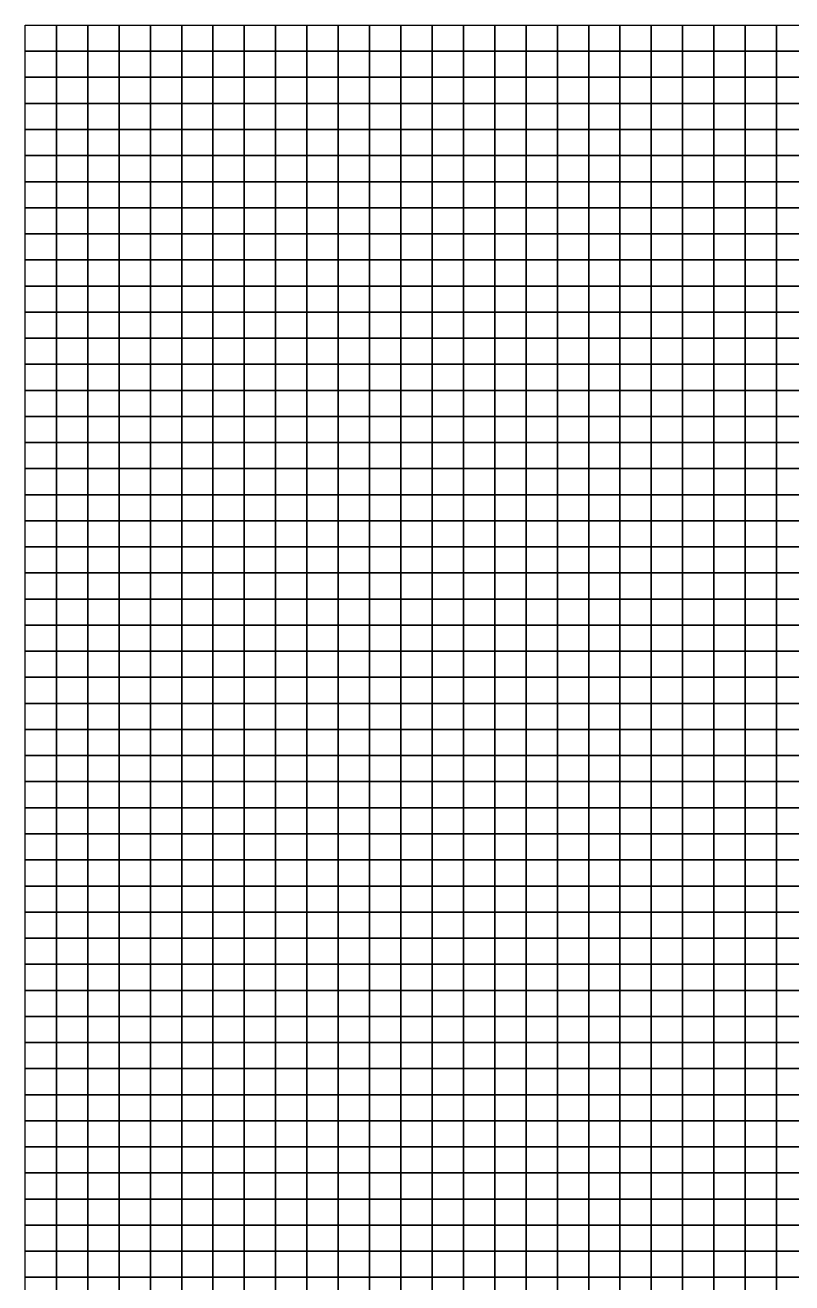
# Model space of a CAD drawing. Header units: millimetres. Extents: x -20000 to 218800, y -20000 to 179000.
# Drawn here: x -20000 to 9387, y 130788 to 179000 of the extents above; entities that cross this region are included whole.
import ezdxf

# ---------------------------------------------------------------- set-up
doc = ezdxf.new("R2010")
doc.units = ezdxf.units.MM

msp = doc.modelspace()

# ---------------------------------------------------------------- meshes
at = {"layer": 'GELAENDE'}
mesh = msp.add_polymesh((9, 8), dxfattribs=at)
for k, corner in enumerate([(-20000, 172000, -400), (-20000, 173000, -400), (-20000, 174000, -400), (-20000, 175000, -400), (-20000, 176000, -400), (-20000, 177000, -400), (-20000, 178000, -400), (-20000, 179000, -400), (-18800, 172000, -385), (-18800, 173000, -385), (-18800, 174000, -385), (-18800, 175000, -385), (-18800, 176000, -386), (-18800, 177000, -387), (-18800, 178000, -388), (-18800, 179000, -389), (-17600, 172000, -371), (-17600, 173000, -370), (-17600, 174000, -370), (-17600, 175000, -371), (-17600, 176000, -372), (-17600, 177000, -374), (-17600, 178000, -376), (-17600, 179000, -378), (-16400, 172000, -356), (-16400, 173000, -356), (-16400, 174000, -356), (-16400, 175000, -357), (-16400, 176000, -358), (-16400, 177000, -361), (-16400, 178000, -364), (-16400, 179000, -367), (-15200, 172000, -342), (-15200, 173000, -342), (-15200, 174000, -342), (-15200, 175000, -343), (-15200, 176000, -345), (-15200, 177000, -348), (-15200, 178000, -352), (-15200, 179000, -357), (-14000, 172000, -329), (-14000, 173000, -328), (-14000, 174000, -328), (-14000, 175000, -330), (-14000, 176000, -332), (-14000, 177000, -336), (-14000, 178000, -341), (-14000, 179000, -347), (-12800, 172000, -317), (-12800, 173000, -315), (-12800, 174000, -316), (-12800, 175000, -317), (-12800, 176000, -320), (-12800, 177000, -325), (-12800, 178000, -330), (-12800, 179000, -337), (-11600, 172000, -305), (-11600, 173000, -303), (-11600, 174000, -304), (-11600, 175000, -306), (-11600, 176000, -309), (-11600, 177000, -314), (-11600, 178000, -321), (-11600, 179000, -328), (-10400, 172000, -294), (-10400, 173000, -292), (-10400, 174000, -293), (-10400, 175000, -295), (-10400, 176000, -299), (-10400, 177000, -304), (-10400, 178000, -312), (-10400, 179000, -320)]):
    mesh.set_mesh_vertex(divmod(k, 8), corner)
mesh = msp.add_polymesh((9, 8), dxfattribs=at)
for k, corner in enumerate([(-10400, 172000, -294), (-10400, 173000, -292), (-10400, 174000, -293), (-10400, 175000, -295), (-10400, 176000, -299), (-10400, 177000, -304), (-10400, 178000, -312), (-10400, 179000, -320), (-9200, 172000, -284), (-9200, 173000, -283), (-9200, 174000, -283), (-9200, 175000, -285), (-9200, 176000, -290), (-9200, 177000, -296), (-9200, 178000, -304), (-9200, 179000, -313), (-8000, 172000, -276), (-8000, 173000, -274), (-8000, 174000, -274), (-8000, 175000, -277), (-8000, 176000, -281), (-8000, 177000, -288), (-8000, 178000, -296), (-8000, 179000, -307), (-6800, 172000, -268), (-6800, 173000, -266), (-6800, 174000, -267), (-6800, 175000, -269), (-6800, 176000, -274), (-6800, 177000, -281), (-6800, 178000, -290), (-6800, 179000, -301), (-5600, 172000, -262), (-5600, 173000, -260), (-5600, 174000, -261), (-5600, 175000, -263), (-5600, 176000, -269), (-5600, 177000, -276), (-5600, 178000, -285), (-5600, 179000, -296), (-4400, 172000, -258), (-4400, 173000, -256), (-4400, 174000, -256), (-4400, 175000, -259), (-4400, 176000, -264), (-4400, 177000, -272), (-4400, 178000, -281), (-4400, 179000, -293), (-3200, 172000, -254), (-3200, 173000, -252), (-3200, 174000, -253), (-3200, 175000, -256), (-3200, 176000, -261), (-3200, 177000, -269), (-3200, 178000, -279), (-3200, 179000, -291), (-2000, 172000, -253), (-2000, 173000, -251), (-2000, 174000, -251), (-2000, 175000, -254), (-2000, 176000, -259), (-2000, 177000, -267), (-2000, 178000, -277), (-2000, 179000, -289), (-800, 172000, -252), (-800, 173000, -250), (-800, 174000, -251), (-800, 175000, -254), (-800, 176000, -259), (-800, 177000, -267), (-800, 178000, -277), (-800, 179000, -289)]):
    mesh.set_mesh_vertex(divmod(k, 8), corner)
mesh = msp.add_polymesh((9, 8), dxfattribs=at)
for k, corner in enumerate([(-800, 172000, -252), (-800, 173000, -250), (-800, 174000, -251), (-800, 175000, -254), (-800, 176000, -259), (-800, 177000, -267), (-800, 178000, -277), (-800, 179000, -289), (400, 172000, -253), (400, 173000, -251), (400, 174000, -252), (400, 175000, -255), (400, 176000, -260), (400, 177000, -268), (400, 178000, -278), (400, 179000, -290), (1600, 172000, -256), (1600, 173000, -254), (1600, 174000, -254), (1600, 175000, -257), (1600, 176000, -263), (1600, 177000, -270), (1600, 178000, -280), (1600, 179000, -292), (2800, 172000, -260), (2800, 173000, -258), (2800, 174000, -259), (2800, 175000, -261), (2800, 176000, -267), (2800, 177000, -274), (2800, 178000, -283), (2800, 179000, -295), (4000, 172000, -266), (4000, 173000, -264), (4000, 174000, -264), (4000, 175000, -267), (4000, 176000, -272), (4000, 177000, -279), (4000, 178000, -288), (4000, 179000, -299), (5200, 172000, -272), (5200, 173000, -271), (5200, 174000, -271), (5200, 175000, -274), (5200, 176000, -278), (5200, 177000, -285), (5200, 178000, -294), (5200, 179000, -304), (6400, 172000, -281), (6400, 173000, -279), (6400, 174000, -279), (6400, 175000, -282), (6400, 176000, -286), (6400, 177000, -292), (6400, 178000, -300), (6400, 179000, -310), (7600, 172000, -290), (7600, 173000, -288), (7600, 174000, -289), (7600, 175000, -291), (7600, 176000, -295), (7600, 177000, -301), (7600, 178000, -308), (7600, 179000, -317), (8800, 172000, -300), (8800, 173000, -299), (8800, 174000, -299), (8800, 175000, -301), (8800, 176000, -305), (8800, 177000, -310), (8800, 178000, -317), (8800, 179000, -325)]):
    mesh.set_mesh_vertex(divmod(k, 8), corner)
mesh = msp.add_polymesh((9, 8), dxfattribs=at)
for k, corner in enumerate([(8800, 172000, -300), (8800, 173000, -299), (8800, 174000, -299), (8800, 175000, -301), (8800, 176000, -305), (8800, 177000, -310), (8800, 178000, -317), (8800, 179000, -325), (10000, 172000, -312), (10000, 173000, -310), (10000, 174000, -311), (10000, 175000, -312), (10000, 176000, -316), (10000, 177000, -320), (10000, 178000, -326), (10000, 179000, -334), (11200, 172000, -324), (11200, 173000, -323), (11200, 174000, -323), (11200, 175000, -324), (11200, 176000, -327), (11200, 177000, -331), (11200, 178000, -336), (11200, 179000, -343), (12400, 172000, -337), (12400, 173000, -336), (12400, 174000, -336), (12400, 175000, -337), (12400, 176000, -340), (12400, 177000, -343), (12400, 178000, -347), (12400, 179000, -353), (13600, 172000, -350), (13600, 173000, -350), (13600, 174000, -350), (13600, 175000, -351), (13600, 176000, -353), (13600, 177000, -355), (13600, 178000, -359), (13600, 179000, -363), (14800, 172000, -365), (14800, 173000, -364), (14800, 174000, -364), (14800, 175000, -365), (14800, 176000, -366), (14800, 177000, -368), (14800, 178000, -371), (14800, 179000, -373), (16000, 172000, -379), (16000, 173000, -379), (16000, 174000, -379), (16000, 175000, -379), (16000, 176000, -380), (16000, 177000, -381), (16000, 178000, -383), (16000, 179000, -384), (17200, 172000, -394), (17200, 173000, -394), (17200, 174000, -394), (17200, 175000, -394), (17200, 176000, -394), (17200, 177000, -394), (17200, 178000, -395), (17200, 179000, -395), (18400, 172000, -409), (18400, 173000, -409), (18400, 174000, -409), (18400, 175000, -409), (18400, 176000, -408), (18400, 177000, -408), (18400, 178000, -407), (18400, 179000, -406)]):
    mesh.set_mesh_vertex(divmod(k, 8), corner)
mesh = msp.add_polymesh((9, 9), dxfattribs=at)
for k, corner in enumerate([(-20000, 164000, -400), (-20000, 165000, -400), (-20000, 166000, -400), (-20000, 167000, -400), (-20000, 168000, -400), (-20000, 169000, -400), (-20000, 170000, -400), (-20000, 171000, -400), (-20000, 172000, -400), (-18800, 164000, -395), (-18800, 165000, -393), (-18800, 166000, -391), (-18800, 167000, -390), (-18800, 168000, -388), (-18800, 169000, -387), (-18800, 170000, -386), (-18800, 171000, -386), (-18800, 172000, -385), (-17600, 164000, -390), (-17600, 165000, -386), (-17600, 166000, -383), (-17600, 167000, -380), (-17600, 168000, -377), (-17600, 169000, -375), (-17600, 170000, -373), (-17600, 171000, -372), (-17600, 172000, -371), (-16400, 164000, -384), (-16400, 165000, -379), (-16400, 166000, -374), (-16400, 167000, -370), (-16400, 168000, -366), (-16400, 169000, -363), (-16400, 170000, -360), (-16400, 171000, -358), (-16400, 172000, -356), (-15200, 164000, -380), (-15200, 165000, -373), (-15200, 166000, -366), (-15200, 167000, -360), (-15200, 168000, -355), (-15200, 169000, -351), (-15200, 170000, -347), (-15200, 171000, -344), (-15200, 172000, -342), (-14000, 164000, -375), (-14000, 165000, -366), (-14000, 166000, -358), (-14000, 167000, -351), (-14000, 168000, -345), (-14000, 169000, -339), (-14000, 170000, -335), (-14000, 171000, -331), (-14000, 172000, -329), (-12800, 164000, -370), (-12800, 165000, -360), (-12800, 166000, -351), (-12800, 167000, -342), (-12800, 168000, -335), (-12800, 169000, -328), (-12800, 170000, -323), (-12800, 171000, -319), (-12800, 172000, -317), (-11600, 164000, -366), (-11600, 165000, -355), (-11600, 166000, -344), (-11600, 167000, -334), (-11600, 168000, -326), (-11600, 169000, -318), (-11600, 170000, -312), (-11600, 171000, -308), (-11600, 172000, -305), (-10400, 164000, -362), (-10400, 165000, -350), (-10400, 166000, -338), (-10400, 167000, -327), (-10400, 168000, -317), (-10400, 169000, -309), (-10400, 170000, -302), (-10400, 171000, -297), (-10400, 172000, -294)]):
    mesh.set_mesh_vertex(divmod(k, 9), corner)
mesh = msp.add_polymesh((9, 9), dxfattribs=at)
for k, corner in enumerate([(-10400, 164000, -362), (-10400, 165000, -350), (-10400, 166000, -338), (-10400, 167000, -327), (-10400, 168000, -317), (-10400, 169000, -309), (-10400, 170000, -302), (-10400, 171000, -297), (-10400, 172000, -294), (-9200, 164000, -359), (-9200, 165000, -345), (-9200, 166000, -332), (-9200, 167000, -320), (-9200, 168000, -310), (-9200, 169000, -301), (-9200, 170000, -293), (-9200, 171000, -288), (-9200, 172000, -284), (-8000, 164000, -356), (-8000, 165000, -341), (-8000, 166000, -327), (-8000, 167000, -314), (-8000, 168000, -303), (-8000, 169000, -293), (-8000, 170000, -285), (-8000, 171000, -280), (-8000, 172000, -276), (-6800, 164000, -353), (-6800, 165000, -337), (-6800, 166000, -323), (-6800, 167000, -309), (-6800, 168000, -297), (-6800, 169000, -287), (-6800, 170000, -279), (-6800, 171000, -272), (-6800, 172000, -268), (-5600, 164000, -351), (-5600, 165000, -334), (-5600, 166000, -319), (-5600, 167000, -305), (-5600, 168000, -292), (-5600, 169000, -282), (-5600, 170000, -273), (-5600, 171000, -267), (-5600, 172000, -262), (-4400, 164000, -349), (-4400, 165000, -332), (-4400, 166000, -316), (-4400, 167000, -302), (-4400, 168000, -289), (-4400, 169000, -278), (-4400, 170000, -269), (-4400, 171000, -262), (-4400, 172000, -258), (-3200, 164000, -348), (-3200, 165000, -331), (-3200, 166000, -314), (-3200, 167000, -299), (-3200, 168000, -286), (-3200, 169000, -275), (-3200, 170000, -266), (-3200, 171000, -259), (-3200, 172000, -254), (-2000, 164000, -348), (-2000, 165000, -330), (-2000, 166000, -313), (-2000, 167000, -298), (-2000, 168000, -285), (-2000, 169000, -273), (-2000, 170000, -264), (-2000, 171000, -257), (-2000, 172000, -253), (-800, 164000, -347), (-800, 165000, -330), (-800, 166000, -313), (-800, 167000, -298), (-800, 168000, -285), (-800, 169000, -273), (-800, 170000, -264), (-800, 171000, -257), (-800, 172000, -252)]):
    mesh.set_mesh_vertex(divmod(k, 9), corner)
mesh = msp.add_polymesh((9, 9), dxfattribs=at)
for k, corner in enumerate([(-800, 164000, -347), (-800, 165000, -330), (-800, 166000, -313), (-800, 167000, -298), (-800, 168000, -285), (-800, 169000, -273), (-800, 170000, -264), (-800, 171000, -257), (-800, 172000, -252), (400, 164000, -348), (400, 165000, -330), (400, 166000, -314), (400, 167000, -299), (400, 168000, -286), (400, 169000, -274), (400, 170000, -265), (400, 171000, -258), (400, 172000, -253), (1600, 164000, -349), (1600, 165000, -332), (1600, 166000, -315), (1600, 167000, -301), (1600, 168000, -288), (1600, 169000, -276), (1600, 170000, -267), (1600, 171000, -261), (1600, 172000, -256), (2800, 164000, -350), (2800, 165000, -333), (2800, 166000, -318), (2800, 167000, -303), (2800, 168000, -291), (2800, 169000, -280), (2800, 170000, -271), (2800, 171000, -265), (2800, 172000, -260), (4000, 164000, -352), (4000, 165000, -336), (4000, 166000, -321), (4000, 167000, -307), (4000, 168000, -295), (4000, 169000, -285), (4000, 170000, -276), (4000, 171000, -270), (4000, 172000, -266), (5200, 164000, -355), (5200, 165000, -339), (5200, 166000, -325), (5200, 167000, -312), (5200, 168000, -300), (5200, 169000, -290), (5200, 170000, -282), (5200, 171000, -276), (5200, 172000, -272), (6400, 164000, -357), (6400, 165000, -343), (6400, 166000, -330), (6400, 167000, -318), (6400, 168000, -307), (6400, 169000, -297), (6400, 170000, -290), (6400, 171000, -284), (6400, 172000, -281), (7600, 164000, -361), (7600, 165000, -348), (7600, 166000, -335), (7600, 167000, -324), (7600, 168000, -314), (7600, 169000, -305), (7600, 170000, -298), (7600, 171000, -293), (7600, 172000, -290), (8800, 164000, -364), (8800, 165000, -352), (8800, 166000, -341), (8800, 167000, -331), (8800, 168000, -322), (8800, 169000, -314), (8800, 170000, -308), (8800, 171000, -303), (8800, 172000, -300)]):
    mesh.set_mesh_vertex(divmod(k, 9), corner)
mesh = msp.add_polymesh((9, 9), dxfattribs=at)
for k, corner in enumerate([(8800, 164000, -364), (8800, 165000, -352), (8800, 166000, -341), (8800, 167000, -331), (8800, 168000, -322), (8800, 169000, -314), (8800, 170000, -308), (8800, 171000, -303), (8800, 172000, -300), (10000, 164000, -369), (10000, 165000, -358), (10000, 166000, -348), (10000, 167000, -339), (10000, 168000, -331), (10000, 169000, -324), (10000, 170000, -319), (10000, 171000, -314), (10000, 172000, -312), (11200, 164000, -373), (11200, 165000, -364), (11200, 166000, -355), (11200, 167000, -347), (11200, 168000, -340), (11200, 169000, -335), (11200, 170000, -330), (11200, 171000, -326), (11200, 172000, -324), (12400, 164000, -378), (12400, 165000, -370), (12400, 166000, -363), (12400, 167000, -356), (12400, 168000, -351), (12400, 169000, -346), (12400, 170000, -342), (12400, 171000, -339), (12400, 172000, -337), (13600, 164000, -382), (13600, 165000, -376), (13600, 166000, -371), (13600, 167000, -366), (13600, 168000, -361), (13600, 169000, -358), (13600, 170000, -354), (13600, 171000, -352), (13600, 172000, -350), (14800, 164000, -387), (14800, 165000, -383), (14800, 166000, -379), (14800, 167000, -376), (14800, 168000, -372), (14800, 169000, -370), (14800, 170000, -367), (14800, 171000, -366), (14800, 172000, -365), (16000, 164000, -393), (16000, 165000, -390), (16000, 166000, -388), (16000, 167000, -386), (16000, 168000, -384), (16000, 169000, -382), (16000, 170000, -381), (16000, 171000, -380), (16000, 172000, -379), (17200, 164000, -398), (17200, 165000, -397), (17200, 166000, -396), (17200, 167000, -396), (17200, 168000, -395), (17200, 169000, -395), (17200, 170000, -394), (17200, 171000, -394), (17200, 172000, -394), (18400, 164000, -403), (18400, 165000, -404), (18400, 166000, -405), (18400, 167000, -406), (18400, 168000, -407), (18400, 169000, -407), (18400, 170000, -408), (18400, 171000, -408), (18400, 172000, -409)]):
    mesh.set_mesh_vertex(divmod(k, 9), corner)
mesh = msp.add_polymesh((9, 9), dxfattribs=at)
for k, corner in enumerate([(-20000, 156000, -400), (-20000, 157000, -400), (-20000, 158000, -400), (-20000, 159000, -400), (-20000, 160000, -400), (-20000, 161000, -400), (-20000, 162000, -400), (-20000, 163000, -400), (-20000, 164000, -400), (-18800, 156000, -409), (-18800, 157000, -408), (-18800, 158000, -406), (-18800, 159000, -404), (-18800, 160000, -402), (-18800, 161000, -400), (-18800, 162000, -399), (-18800, 163000, -397), (-18800, 164000, -395), (-17600, 156000, -419), (-17600, 157000, -416), (-17600, 158000, -412), (-17600, 159000, -409), (-17600, 160000, -405), (-17600, 161000, -401), (-17600, 162000, -397), (-17600, 163000, -393), (-17600, 164000, -390), (-16400, 156000, -428), (-16400, 157000, -423), (-16400, 158000, -418), (-16400, 159000, -413), (-16400, 160000, -407), (-16400, 161000, -401), (-16400, 162000, -396), (-16400, 163000, -390), (-16400, 164000, -384), (-15200, 156000, -437), (-15200, 157000, -431), (-15200, 158000, -424), (-15200, 159000, -417), (-15200, 160000, -409), (-15200, 161000, -402), (-15200, 162000, -394), (-15200, 163000, -387), (-15200, 164000, -380), (-14000, 156000, -445), (-14000, 157000, -438), (-14000, 158000, -429), (-14000, 159000, -421), (-14000, 160000, -412), (-14000, 161000, -402), (-14000, 162000, -393), (-14000, 163000, -384), (-14000, 164000, -375), (-12800, 156000, -453), (-12800, 157000, -444), (-12800, 158000, -435), (-12800, 159000, -424), (-12800, 160000, -414), (-12800, 161000, -403), (-12800, 162000, -392), (-12800, 163000, -381), (-12800, 164000, -370), (-11600, 156000, -461), (-11600, 157000, -451), (-11600, 158000, -440), (-11600, 159000, -428), (-11600, 160000, -416), (-11600, 161000, -403), (-11600, 162000, -391), (-11600, 163000, -378), (-11600, 164000, -366), (-10400, 156000, -468), (-10400, 157000, -456), (-10400, 158000, -444), (-10400, 159000, -431), (-10400, 160000, -417), (-10400, 161000, -403), (-10400, 162000, -389), (-10400, 163000, -376), (-10400, 164000, -362)]):
    mesh.set_mesh_vertex(divmod(k, 9), corner)
mesh = msp.add_polymesh((9, 9), dxfattribs=at)
for k, corner in enumerate([(-10400, 156000, -468), (-10400, 157000, -456), (-10400, 158000, -444), (-10400, 159000, -431), (-10400, 160000, -417), (-10400, 161000, -403), (-10400, 162000, -389), (-10400, 163000, -376), (-10400, 164000, -362), (-9200, 156000, -474), (-9200, 157000, -462), (-9200, 158000, -448), (-9200, 159000, -434), (-9200, 160000, -419), (-9200, 161000, -404), (-9200, 162000, -388), (-9200, 163000, -373), (-9200, 164000, -359), (-8000, 156000, -480), (-8000, 157000, -466), (-8000, 158000, -452), (-8000, 159000, -436), (-8000, 160000, -420), (-8000, 161000, -404), (-8000, 162000, -388), (-8000, 163000, -371), (-8000, 164000, -356), (-6800, 156000, -484), (-6800, 157000, -470), (-6800, 158000, -455), (-6800, 159000, -438), (-6800, 160000, -422), (-6800, 161000, -404), (-6800, 162000, -387), (-6800, 163000, -370), (-6800, 164000, -353), (-5600, 156000, -488), (-5600, 157000, -473), (-5600, 158000, -457), (-5600, 159000, -440), (-5600, 160000, -423), (-5600, 161000, -404), (-5600, 162000, -386), (-5600, 163000, -368), (-5600, 164000, -351), (-4400, 156000, -491), (-4400, 157000, -476), (-4400, 158000, -459), (-4400, 159000, -442), (-4400, 160000, -423), (-4400, 161000, -405), (-4400, 162000, -386), (-4400, 163000, -367), (-4400, 164000, -349), (-3200, 156000, -493), (-3200, 157000, -478), (-3200, 158000, -461), (-3200, 159000, -443), (-3200, 160000, -424), (-3200, 161000, -405), (-3200, 162000, -386), (-3200, 163000, -367), (-3200, 164000, -348), (-2000, 156000, -494), (-2000, 157000, -478), (-2000, 158000, -461), (-2000, 159000, -443), (-2000, 160000, -424), (-2000, 161000, -405), (-2000, 162000, -385), (-2000, 163000, -366), (-2000, 164000, -348), (-800, 156000, -495), (-800, 157000, -479), (-800, 158000, -461), (-800, 159000, -443), (-800, 160000, -424), (-800, 161000, -405), (-800, 162000, -385), (-800, 163000, -366), (-800, 164000, -347)]):
    mesh.set_mesh_vertex(divmod(k, 9), corner)
mesh = msp.add_polymesh((9, 9), dxfattribs=at)
for k, corner in enumerate([(-800, 156000, -495), (-800, 157000, -479), (-800, 158000, -461), (-800, 159000, -443), (-800, 160000, -424), (-800, 161000, -405), (-800, 162000, -385), (-800, 163000, -366), (-800, 164000, -347), (400, 156000, -494), (400, 157000, -478), (400, 158000, -461), (400, 159000, -443), (400, 160000, -424), (400, 161000, -405), (400, 162000, -385), (400, 163000, -366), (400, 164000, -348), (1600, 156000, -492), (1600, 157000, -477), (1600, 158000, -460), (1600, 159000, -442), (1600, 160000, -424), (1600, 161000, -405), (1600, 162000, -386), (1600, 163000, -367), (1600, 164000, -349), (2800, 156000, -489), (2800, 157000, -474), (2800, 158000, -458), (2800, 159000, -441), (2800, 160000, -423), (2800, 161000, -405), (2800, 162000, -386), (2800, 163000, -368), (2800, 164000, -350), (4000, 156000, -486), (4000, 157000, -472), (4000, 158000, -456), (4000, 159000, -439), (4000, 160000, -422), (4000, 161000, -404), (4000, 162000, -387), (4000, 163000, -369), (4000, 164000, -352), (5200, 156000, -482), (5200, 157000, -468), (5200, 158000, -453), (5200, 159000, -437), (5200, 160000, -421), (5200, 161000, -404), (5200, 162000, -387), (5200, 163000, -371), (5200, 164000, -355), (6400, 156000, -476), (6400, 157000, -464), (6400, 158000, -450), (6400, 159000, -435), (6400, 160000, -420), (6400, 161000, -404), (6400, 162000, -388), (6400, 163000, -373), (6400, 164000, -357), (7600, 156000, -471), (7600, 157000, -459), (7600, 158000, -446), (7600, 159000, -432), (7600, 160000, -418), (7600, 161000, -404), (7600, 162000, -389), (7600, 163000, -375), (7600, 164000, -361), (8800, 156000, -464), (8800, 157000, -453), (8800, 158000, -441), (8800, 159000, -429), (8800, 160000, -416), (8800, 161000, -403), (8800, 162000, -390), (8800, 163000, -377), (8800, 164000, -364)]):
    mesh.set_mesh_vertex(divmod(k, 9), corner)
mesh = msp.add_polymesh((9, 9), dxfattribs=at)
for k, corner in enumerate([(8800, 156000, -464), (8800, 157000, -453), (8800, 158000, -441), (8800, 159000, -429), (8800, 160000, -416), (8800, 161000, -403), (8800, 162000, -390), (8800, 163000, -377), (8800, 164000, -364), (10000, 156000, -457), (10000, 157000, -447), (10000, 158000, -437), (10000, 159000, -426), (10000, 160000, -414), (10000, 161000, -403), (10000, 162000, -391), (10000, 163000, -380), (10000, 164000, -369), (11200, 156000, -449), (11200, 157000, -441), (11200, 158000, -432), (11200, 159000, -422), (11200, 160000, -412), (11200, 161000, -402), (11200, 162000, -392), (11200, 163000, -383), (11200, 164000, -373), (12400, 156000, -440), (12400, 157000, -434), (12400, 158000, -426), (12400, 159000, -418), (12400, 160000, -410), (12400, 161000, -402), (12400, 162000, -394), (12400, 163000, -386), (12400, 164000, -378), (13600, 156000, -432), (13600, 157000, -426), (13600, 158000, -421), (13600, 159000, -414), (13600, 160000, -408), (13600, 161000, -402), (13600, 162000, -395), (13600, 163000, -389), (13600, 164000, -382), (14800, 156000, -423), (14800, 157000, -419), (14800, 158000, -415), (14800, 159000, -410), (14800, 160000, -406), (14800, 161000, -401), (14800, 162000, -396), (14800, 163000, -392), (14800, 164000, -387), (16000, 156000, -413), (16000, 157000, -411), (16000, 158000, -409), (16000, 159000, -406), (16000, 160000, -403), (16000, 161000, -401), (16000, 162000, -398), (16000, 163000, -395), (16000, 164000, -393), (17200, 156000, -404), (17200, 157000, -403), (17200, 158000, -403), (17200, 159000, -402), (17200, 160000, -401), (17200, 161000, -400), (17200, 162000, -399), (17200, 163000, -399), (17200, 164000, -398), (18400, 156000, -394), (18400, 157000, -395), (18400, 158000, -396), (18400, 159000, -397), (18400, 160000, -399), (18400, 161000, -400), (18400, 162000, -401), (18400, 163000, -402), (18400, 164000, -403)]):
    mesh.set_mesh_vertex(divmod(k, 9), corner)
mesh = msp.add_polymesh((9, 9), dxfattribs=at)
for k, corner in enumerate([(-20000, 148000, -400), (-20000, 149000, -400), (-20000, 150000, -400), (-20000, 151000, -400), (-20000, 152000, -400), (-20000, 153000, -400), (-20000, 154000, -400), (-20000, 155000, -400), (-20000, 156000, -400), (-18800, 148000, -415), (-18800, 149000, -415), (-18800, 150000, -415), (-18800, 151000, -415), (-18800, 152000, -414), (-18800, 153000, -413), (-18800, 154000, -412), (-18800, 155000, -411), (-18800, 156000, -409), (-17600, 148000, -429), (-17600, 149000, -430), (-17600, 150000, -430), (-17600, 151000, -429), (-17600, 152000, -428), (-17600, 153000, -426), (-17600, 154000, -424), (-17600, 155000, -422), (-17600, 156000, -419), (-16400, 148000, -444), (-16400, 149000, -444), (-16400, 150000, -444), (-16400, 151000, -443), (-16400, 152000, -441), (-16400, 153000, -439), (-16400, 154000, -436), (-16400, 155000, -432), (-16400, 156000, -428), (-15200, 148000, -458), (-15200, 149000, -458), (-15200, 150000, -458), (-15200, 151000, -457), (-15200, 152000, -454), (-15200, 153000, -451), (-15200, 154000, -447), (-15200, 155000, -442), (-15200, 156000, -437), (-14000, 148000, -471), (-14000, 149000, -472), (-14000, 150000, -471), (-14000, 151000, -470), (-14000, 152000, -467), (-14000, 153000, -463), (-14000, 154000, -458), (-14000, 155000, -452), (-14000, 156000, -445), (-12800, 148000, -484), (-12800, 149000, -485), (-12800, 150000, -484), (-12800, 151000, -482), (-12800, 152000, -479), (-12800, 153000, -474), (-12800, 154000, -468), (-12800, 155000, -461), (-12800, 156000, -453), (-11600, 148000, -496), (-11600, 149000, -497), (-11600, 150000, -496), (-11600, 151000, -494), (-11600, 152000, -490), (-11600, 153000, -485), (-11600, 154000, -478), (-11600, 155000, -470), (-11600, 156000, -461), (-10400, 148000, -506), (-10400, 149000, -508), (-10400, 150000, -507), (-10400, 151000, -505), (-10400, 152000, -500), (-10400, 153000, -494), (-10400, 154000, -487), (-10400, 155000, -478), (-10400, 156000, -468)]):
    mesh.set_mesh_vertex(divmod(k, 9), corner)
mesh = msp.add_polymesh((9, 9), dxfattribs=at)
for k, corner in enumerate([(-10400, 148000, -506), (-10400, 149000, -508), (-10400, 150000, -507), (-10400, 151000, -505), (-10400, 152000, -500), (-10400, 153000, -494), (-10400, 154000, -487), (-10400, 155000, -478), (-10400, 156000, -468), (-9200, 148000, -516), (-9200, 149000, -517), (-9200, 150000, -517), (-9200, 151000, -514), (-9200, 152000, -510), (-9200, 153000, -503), (-9200, 154000, -495), (-9200, 155000, -485), (-9200, 156000, -474), (-8000, 148000, -525), (-8000, 149000, -526), (-8000, 150000, -525), (-8000, 151000, -523), (-8000, 152000, -518), (-8000, 153000, -511), (-8000, 154000, -502), (-8000, 155000, -492), (-8000, 156000, -480), (-6800, 148000, -532), (-6800, 149000, -534), (-6800, 150000, -533), (-6800, 151000, -530), (-6800, 152000, -525), (-6800, 153000, -517), (-6800, 154000, -508), (-6800, 155000, -497), (-6800, 156000, -484), (-5600, 148000, -538), (-5600, 149000, -540), (-5600, 150000, -539), (-5600, 151000, -536), (-5600, 152000, -530), (-5600, 153000, -523), (-5600, 154000, -513), (-5600, 155000, -501), (-5600, 156000, -488), (-4400, 148000, -543), (-4400, 149000, -545), (-4400, 150000, -544), (-4400, 151000, -540), (-4400, 152000, -535), (-4400, 153000, -527), (-4400, 154000, -517), (-4400, 155000, -505), (-4400, 156000, -491), (-3200, 148000, -546), (-3200, 149000, -548), (-3200, 150000, -547), (-3200, 151000, -544), (-3200, 152000, -538), (-3200, 153000, -530), (-3200, 154000, -520), (-3200, 155000, -507), (-3200, 156000, -493), (-2000, 148000, -548), (-2000, 149000, -550), (-2000, 150000, -549), (-2000, 151000, -545), (-2000, 152000, -540), (-2000, 153000, -531), (-2000, 154000, -521), (-2000, 155000, -509), (-2000, 156000, -494), (-800, 148000, -548), (-800, 149000, -550), (-800, 150000, -549), (-800, 151000, -546), (-800, 152000, -540), (-800, 153000, -532), (-800, 154000, -521), (-800, 155000, -509), (-800, 156000, -495)]):
    mesh.set_mesh_vertex(divmod(k, 9), corner)
mesh = msp.add_polymesh((9, 9), dxfattribs=at)
for k, corner in enumerate([(-800, 148000, -548), (-800, 149000, -550), (-800, 150000, -549), (-800, 151000, -546), (-800, 152000, -540), (-800, 153000, -532), (-800, 154000, -521), (-800, 155000, -509), (-800, 156000, -495), (400, 148000, -547), (400, 149000, -549), (400, 150000, -548), (400, 151000, -545), (400, 152000, -539), (400, 153000, -531), (400, 154000, -520), (400, 155000, -508), (400, 156000, -494), (1600, 148000, -544), (1600, 149000, -546), (1600, 150000, -545), (1600, 151000, -542), (1600, 152000, -536), (1600, 153000, -528), (1600, 154000, -518), (1600, 155000, -506), (1600, 156000, -492), (2800, 148000, -540), (2800, 149000, -542), (2800, 150000, -541), (2800, 151000, -538), (2800, 152000, -532), (2800, 153000, -525), (2800, 154000, -515), (2800, 155000, -503), (2800, 156000, -489), (4000, 148000, -535), (4000, 149000, -536), (4000, 150000, -536), (4000, 151000, -533), (4000, 152000, -527), (4000, 153000, -520), (4000, 154000, -510), (4000, 155000, -499), (4000, 156000, -486), (5200, 148000, -528), (5200, 149000, -529), (5200, 150000, -529), (5200, 151000, -526), (5200, 152000, -521), (5200, 153000, -514), (5200, 154000, -505), (5200, 155000, -494), (5200, 156000, -482), (6400, 148000, -520), (6400, 149000, -521), (6400, 150000, -521), (6400, 151000, -518), (6400, 152000, -513), (6400, 153000, -506), (6400, 154000, -498), (6400, 155000, -488), (6400, 156000, -476), (7600, 148000, -511), (7600, 149000, -512), (7600, 150000, -511), (7600, 151000, -509), (7600, 152000, -504), (7600, 153000, -498), (7600, 154000, -490), (7600, 155000, -481), (7600, 156000, -471), (8800, 148000, -500), (8800, 149000, -501), (8800, 150000, -501), (8800, 151000, -498), (8800, 152000, -495), (8800, 153000, -489), (8800, 154000, -482), (8800, 155000, -474), (8800, 156000, -464)]):
    mesh.set_mesh_vertex(divmod(k, 9), corner)
mesh = msp.add_polymesh((9, 9), dxfattribs=at)
for k, corner in enumerate([(8800, 148000, -500), (8800, 149000, -501), (8800, 150000, -501), (8800, 151000, -498), (8800, 152000, -495), (8800, 153000, -489), (8800, 154000, -482), (8800, 155000, -474), (8800, 156000, -464), (10000, 148000, -489), (10000, 149000, -490), (10000, 150000, -489), (10000, 151000, -487), (10000, 152000, -484), (10000, 153000, -479), (10000, 154000, -473), (10000, 155000, -465), (10000, 156000, -457), (11200, 148000, -476), (11200, 149000, -477), (11200, 150000, -477), (11200, 151000, -475), (11200, 152000, -472), (11200, 153000, -468), (11200, 154000, -463), (11200, 155000, -456), (11200, 156000, -449), (12400, 148000, -463), (12400, 149000, -464), (12400, 150000, -464), (12400, 151000, -462), (12400, 152000, -460), (12400, 153000, -456), (12400, 154000, -452), (12400, 155000, -447), (12400, 156000, -440), (13600, 148000, -450), (13600, 149000, -450), (13600, 150000, -450), (13600, 151000, -449), (13600, 152000, -447), (13600, 153000, -444), (13600, 154000, -441), (13600, 155000, -436), (13600, 156000, -432), (14800, 148000, -435), (14800, 149000, -436), (14800, 150000, -436), (14800, 151000, -435), (14800, 152000, -433), (14800, 153000, -432), (14800, 154000, -429), (14800, 155000, -426), (14800, 156000, -423), (16000, 148000, -421), (16000, 149000, -421), (16000, 150000, -421), (16000, 151000, -421), (16000, 152000, -420), (16000, 153000, -419), (16000, 154000, -417), (16000, 155000, -415), (16000, 156000, -413), (17200, 148000, -406), (17200, 149000, -406), (17200, 150000, -406), (17200, 151000, -406), (17200, 152000, -406), (17200, 153000, -405), (17200, 154000, -405), (17200, 155000, -405), (17200, 156000, -404), (18400, 148000, -391), (18400, 149000, -391), (18400, 150000, -391), (18400, 151000, -391), (18400, 152000, -392), (18400, 153000, -392), (18400, 154000, -393), (18400, 155000, -394), (18400, 156000, -394)]):
    mesh.set_mesh_vertex(divmod(k, 9), corner)
mesh = msp.add_polymesh((9, 9), dxfattribs=at)
for k, corner in enumerate([(-20000, 140000, -400), (-20000, 141000, -400), (-20000, 142000, -400), (-20000, 143000, -400), (-20000, 144000, -400), (-20000, 145000, -400), (-20000, 146000, -400), (-20000, 147000, -400), (-20000, 148000, -400), (-18800, 140000, -406), (-18800, 141000, -407), (-18800, 142000, -409), (-18800, 143000, -410), (-18800, 144000, -412), (-18800, 145000, -413), (-18800, 146000, -414), (-18800, 147000, -414), (-18800, 148000, -415), (-17600, 140000, -411), (-17600, 141000, -415), (-17600, 142000, -418), (-17600, 143000, -421), (-17600, 144000, -423), (-17600, 145000, -426), (-17600, 146000, -427), (-17600, 147000, -429), (-17600, 148000, -429), (-16400, 140000, -416), (-16400, 141000, -422), (-16400, 142000, -426), (-16400, 143000, -431), (-16400, 144000, -435), (-16400, 145000, -438), (-16400, 146000, -441), (-16400, 147000, -443), (-16400, 148000, -444), (-15200, 140000, -422), (-15200, 141000, -428), (-15200, 142000, -435), (-15200, 143000, -441), (-15200, 144000, -446), (-15200, 145000, -450), (-15200, 146000, -454), (-15200, 147000, -456), (-15200, 148000, -458), (-14000, 140000, -427), (-14000, 141000, -435), (-14000, 142000, -443), (-14000, 143000, -450), (-14000, 144000, -456), (-14000, 145000, -462), (-14000, 146000, -466), (-14000, 147000, -469), (-14000, 148000, -471), (-12800, 140000, -431), (-12800, 141000, -441), (-12800, 142000, -451), (-12800, 143000, -459), (-12800, 144000, -466), (-12800, 145000, -473), (-12800, 146000, -478), (-12800, 147000, -481), (-12800, 148000, -484), (-11600, 140000, -436), (-11600, 141000, -447), (-11600, 142000, -458), (-11600, 143000, -467), (-11600, 144000, -476), (-11600, 145000, -483), (-11600, 146000, -489), (-11600, 147000, -493), (-11600, 148000, -496), (-10400, 140000, -440), (-10400, 141000, -452), (-10400, 142000, -464), (-10400, 143000, -475), (-10400, 144000, -484), (-10400, 145000, -492), (-10400, 146000, -499), (-10400, 147000, -503), (-10400, 148000, -506)]):
    mesh.set_mesh_vertex(divmod(k, 9), corner)
mesh = msp.add_polymesh((9, 9), dxfattribs=at)
for k, corner in enumerate([(-10400, 140000, -440), (-10400, 141000, -452), (-10400, 142000, -464), (-10400, 143000, -475), (-10400, 144000, -484), (-10400, 145000, -492), (-10400, 146000, -499), (-10400, 147000, -503), (-10400, 148000, -506), (-9200, 140000, -444), (-9200, 141000, -457), (-9200, 142000, -470), (-9200, 143000, -482), (-9200, 144000, -492), (-9200, 145000, -501), (-9200, 146000, -508), (-9200, 147000, -513), (-9200, 148000, -516), (-8000, 140000, -447), (-8000, 141000, -462), (-8000, 142000, -475), (-8000, 143000, -488), (-8000, 144000, -499), (-8000, 145000, -508), (-8000, 146000, -516), (-8000, 147000, -521), (-8000, 148000, -525), (-6800, 140000, -450), (-6800, 141000, -465), (-6800, 142000, -480), (-6800, 143000, -493), (-6800, 144000, -505), (-6800, 145000, -515), (-6800, 146000, -523), (-6800, 147000, -528), (-6800, 148000, -532), (-5600, 140000, -452), (-5600, 141000, -468), (-5600, 142000, -483), (-5600, 143000, -497), (-5600, 144000, -509), (-5600, 145000, -520), (-5600, 146000, -528), (-5600, 147000, -534), (-5600, 148000, -538), (-4400, 140000, -454), (-4400, 141000, -471), (-4400, 142000, -486), (-4400, 143000, -501), (-4400, 144000, -513), (-4400, 145000, -524), (-4400, 146000, -532), (-4400, 147000, -539), (-4400, 148000, -543), (-3200, 140000, -455), (-3200, 141000, -472), (-3200, 142000, -488), (-3200, 143000, -503), (-3200, 144000, -516), (-3200, 145000, -527), (-3200, 146000, -535), (-3200, 147000, -542), (-3200, 148000, -546), (-2000, 140000, -455), (-2000, 141000, -473), (-2000, 142000, -489), (-2000, 143000, -504), (-2000, 144000, -517), (-2000, 145000, -528), (-2000, 146000, -537), (-2000, 147000, -544), (-2000, 148000, -548), (-800, 140000, -456), (-800, 141000, -473), (-800, 142000, -489), (-800, 143000, -504), (-800, 144000, -517), (-800, 145000, -529), (-800, 146000, -537), (-800, 147000, -544), (-800, 148000, -548)]):
    mesh.set_mesh_vertex(divmod(k, 9), corner)
mesh = msp.add_polymesh((9, 9), dxfattribs=at)
for k, corner in enumerate([(-800, 140000, -456), (-800, 141000, -473), (-800, 142000, -489), (-800, 143000, -504), (-800, 144000, -517), (-800, 145000, -529), (-800, 146000, -537), (-800, 147000, -544), (-800, 148000, -548), (400, 140000, -455), (400, 141000, -473), (400, 142000, -489), (400, 143000, -504), (400, 144000, -516), (400, 145000, -527), (400, 146000, -536), (400, 147000, -543), (400, 148000, -547), (1600, 140000, -454), (1600, 141000, -471), (1600, 142000, -487), (1600, 143000, -502), (1600, 144000, -514), (1600, 145000, -525), (1600, 146000, -534), (1600, 147000, -540), (1600, 148000, -544), (2800, 140000, -453), (2800, 141000, -469), (2800, 142000, -485), (2800, 143000, -499), (2800, 144000, -511), (2800, 145000, -522), (2800, 146000, -530), (2800, 147000, -536), (2800, 148000, -540), (4000, 140000, -451), (4000, 141000, -467), (4000, 142000, -481), (4000, 143000, -495), (4000, 144000, -507), (4000, 145000, -517), (4000, 146000, -525), (4000, 147000, -531), (4000, 148000, -535), (5200, 140000, -448), (5200, 141000, -463), (5200, 142000, -477), (5200, 143000, -490), (5200, 144000, -501), (5200, 145000, -511), (5200, 146000, -519), (5200, 147000, -524), (5200, 148000, -528), (6400, 140000, -445), (6400, 141000, -459), (6400, 142000, -472), (6400, 143000, -484), (6400, 144000, -495), (6400, 145000, -504), (6400, 146000, -511), (6400, 147000, -517), (6400, 148000, -520), (7600, 140000, -441), (7600, 141000, -455), (7600, 142000, -467), (7600, 143000, -478), (7600, 144000, -488), (7600, 145000, -496), (7600, 146000, -503), (7600, 147000, -507), (7600, 148000, -511), (8800, 140000, -438), (8800, 141000, -449), (8800, 142000, -460), (8800, 143000, -471), (8800, 144000, -479), (8800, 145000, -487), (8800, 146000, -493), (8800, 147000, -497), (8800, 148000, -500)]):
    mesh.set_mesh_vertex(divmod(k, 9), corner)
mesh = msp.add_polymesh((9, 9), dxfattribs=at)
for k, corner in enumerate([(8800, 140000, -438), (8800, 141000, -449), (8800, 142000, -460), (8800, 143000, -471), (8800, 144000, -479), (8800, 145000, -487), (8800, 146000, -493), (8800, 147000, -497), (8800, 148000, -500), (10000, 140000, -433), (10000, 141000, -444), (10000, 142000, -454), (10000, 143000, -462), (10000, 144000, -470), (10000, 145000, -477), (10000, 146000, -482), (10000, 147000, -486), (10000, 148000, -489), (11200, 140000, -429), (11200, 141000, -438), (11200, 142000, -446), (11200, 143000, -454), (11200, 144000, -461), (11200, 145000, -466), (11200, 146000, -471), (11200, 147000, -474), (11200, 148000, -476), (12400, 140000, -424), (12400, 141000, -431), (12400, 142000, -438), (12400, 143000, -445), (12400, 144000, -450), (12400, 145000, -455), (12400, 146000, -459), (12400, 147000, -462), (12400, 148000, -463), (13600, 140000, -419), (13600, 141000, -425), (13600, 142000, -430), (13600, 143000, -435), (13600, 144000, -439), (13600, 145000, -443), (13600, 146000, -446), (13600, 147000, -448), (13600, 148000, -450), (14800, 140000, -413), (14800, 141000, -418), (14800, 142000, -421), (14800, 143000, -425), (14800, 144000, -428), (14800, 145000, -431), (14800, 146000, -433), (14800, 147000, -434), (14800, 148000, -435), (16000, 140000, -408), (16000, 141000, -410), (16000, 142000, -413), (16000, 143000, -415), (16000, 144000, -417), (16000, 145000, -418), (16000, 146000, -419), (16000, 147000, -420), (16000, 148000, -421), (17200, 140000, -402), (17200, 141000, -403), (17200, 142000, -404), (17200, 143000, -404), (17200, 144000, -405), (17200, 145000, -405), (17200, 146000, -406), (17200, 147000, -406), (17200, 148000, -406), (18400, 140000, -397), (18400, 141000, -396), (18400, 142000, -395), (18400, 143000, -394), (18400, 144000, -393), (18400, 145000, -392), (18400, 146000, -392), (18400, 147000, -392), (18400, 148000, -391)]):
    mesh.set_mesh_vertex(divmod(k, 9), corner)
mesh = msp.add_polymesh((9, 9), dxfattribs=at)
for k, corner in enumerate([(-20000, 132000, -400), (-20000, 133000, -400), (-20000, 134000, -400), (-20000, 135000, -400), (-20000, 136000, -400), (-20000, 137000, -400), (-20000, 138000, -400), (-20000, 139000, -400), (-20000, 140000, -400), (-18800, 132000, -391), (-18800, 133000, -392), (-18800, 134000, -394), (-18800, 135000, -396), (-18800, 136000, -398), (-18800, 137000, -400), (-18800, 138000, -402), (-18800, 139000, -404), (-18800, 140000, -406), (-17600, 132000, -382), (-17600, 133000, -385), (-17600, 134000, -388), (-17600, 135000, -392), (-17600, 136000, -396), (-17600, 137000, -400), (-17600, 138000, -404), (-17600, 139000, -407), (-17600, 140000, -411), (-16400, 132000, -373), (-16400, 133000, -378), (-16400, 134000, -383), (-16400, 135000, -388), (-16400, 136000, -394), (-16400, 137000, -400), (-16400, 138000, -405), (-16400, 139000, -411), (-16400, 140000, -416), (-15200, 132000, -364), (-15200, 133000, -370), (-15200, 134000, -377), (-15200, 135000, -384), (-15200, 136000, -392), (-15200, 137000, -399), (-15200, 138000, -407), (-15200, 139000, -414), (-15200, 140000, -422), (-14000, 132000, -356), (-14000, 133000, -364), (-14000, 134000, -372), (-14000, 135000, -381), (-14000, 136000, -390), (-14000, 137000, -399), (-14000, 138000, -409), (-14000, 139000, -418), (-14000, 140000, -427), (-12800, 132000, -348), (-12800, 133000, -357), (-12800, 134000, -367), (-12800, 135000, -377), (-12800, 136000, -388), (-12800, 137000, -399), (-12800, 138000, -410), (-12800, 139000, -421), (-12800, 140000, -431), (-11600, 132000, -341), (-11600, 133000, -351), (-11600, 134000, -362), (-11600, 135000, -374), (-11600, 136000, -386), (-11600, 137000, -399), (-11600, 138000, -412), (-11600, 139000, -424), (-11600, 140000, -436), (-10400, 132000, -334), (-10400, 133000, -346), (-10400, 134000, -358), (-10400, 135000, -371), (-10400, 136000, -385), (-10400, 137000, -399), (-10400, 138000, -413), (-10400, 139000, -427), (-10400, 140000, -440)]):
    mesh.set_mesh_vertex(divmod(k, 9), corner)
mesh = msp.add_polymesh((9, 9), dxfattribs=at)
for k, corner in enumerate([(-10400, 132000, -334), (-10400, 133000, -346), (-10400, 134000, -358), (-10400, 135000, -371), (-10400, 136000, -385), (-10400, 137000, -399), (-10400, 138000, -413), (-10400, 139000, -427), (-10400, 140000, -440), (-9200, 132000, -328), (-9200, 133000, -341), (-9200, 134000, -354), (-9200, 135000, -369), (-9200, 136000, -384), (-9200, 137000, -399), (-9200, 138000, -414), (-9200, 139000, -429), (-9200, 140000, -444), (-8000, 132000, -323), (-8000, 133000, -336), (-8000, 134000, -351), (-8000, 135000, -366), (-8000, 136000, -382), (-8000, 137000, -399), (-8000, 138000, -415), (-8000, 139000, -431), (-8000, 140000, -447), (-6800, 132000, -318), (-6800, 133000, -332), (-6800, 134000, -348), (-6800, 135000, -364), (-6800, 136000, -381), (-6800, 137000, -399), (-6800, 138000, -416), (-6800, 139000, -433), (-6800, 140000, -450), (-5600, 132000, -314), (-5600, 133000, -329), (-5600, 134000, -346), (-5600, 135000, -363), (-5600, 136000, -380), (-5600, 137000, -399), (-5600, 138000, -417), (-5600, 139000, -435), (-5600, 140000, -452), (-4400, 132000, -311), (-4400, 133000, -327), (-4400, 134000, -344), (-4400, 135000, -361), (-4400, 136000, -380), (-4400, 137000, -399), (-4400, 138000, -417), (-4400, 139000, -436), (-4400, 140000, -454), (-3200, 132000, -309), (-3200, 133000, -325), (-3200, 134000, -342), (-3200, 135000, -361), (-3200, 136000, -379), (-3200, 137000, -398), (-3200, 138000, -418), (-3200, 139000, -437), (-3200, 140000, -455), (-2000, 132000, -308), (-2000, 133000, -324), (-2000, 134000, -342), (-2000, 135000, -360), (-2000, 136000, -379), (-2000, 137000, -398), (-2000, 138000, -418), (-2000, 139000, -437), (-2000, 140000, -455), (-800, 132000, -308), (-800, 133000, -324), (-800, 134000, -342), (-800, 135000, -360), (-800, 136000, -379), (-800, 137000, -398), (-800, 138000, -418), (-800, 139000, -437), (-800, 140000, -456)]):
    mesh.set_mesh_vertex(divmod(k, 9), corner)
mesh = msp.add_polymesh((9, 9), dxfattribs=at)
for k, corner in enumerate([(-800, 132000, -308), (-800, 133000, -324), (-800, 134000, -342), (-800, 135000, -360), (-800, 136000, -379), (-800, 137000, -398), (-800, 138000, -418), (-800, 139000, -437), (-800, 140000, -456), (400, 132000, -309), (400, 133000, -325), (400, 134000, -342), (400, 135000, -360), (400, 136000, -379), (400, 137000, -398), (400, 138000, -418), (400, 139000, -437), (400, 140000, -455), (1600, 132000, -310), (1600, 133000, -326), (1600, 134000, -343), (1600, 135000, -361), (1600, 136000, -380), (1600, 137000, -398), (1600, 138000, -417), (1600, 139000, -436), (1600, 140000, -454), (2800, 132000, -313), (2800, 133000, -328), (2800, 134000, -345), (2800, 135000, -362), (2800, 136000, -380), (2800, 137000, -399), (2800, 138000, -417), (2800, 139000, -435), (2800, 140000, -453), (4000, 132000, -316), (4000, 133000, -331), (4000, 134000, -347), (4000, 135000, -364), (4000, 136000, -381), (4000, 137000, -399), (4000, 138000, -416), (4000, 139000, -434), (4000, 140000, -451), (5200, 132000, -321), (5200, 133000, -335), (5200, 134000, -350), (5200, 135000, -365), (5200, 136000, -382), (5200, 137000, -399), (5200, 138000, -415), (5200, 139000, -432), (5200, 140000, -448), (6400, 132000, -326), (6400, 133000, -339), (6400, 134000, -353), (6400, 135000, -368), (6400, 136000, -383), (6400, 137000, -399), (6400, 138000, -414), (6400, 139000, -430), (6400, 140000, -445), (7600, 132000, -331), (7600, 133000, -343), (7600, 134000, -356), (7600, 135000, -370), (7600, 136000, -384), (7600, 137000, -399), (7600, 138000, -413), (7600, 139000, -428), (7600, 140000, -441), (8800, 132000, -338), (8800, 133000, -349), (8800, 134000, -361), (8800, 135000, -373), (8800, 136000, -386), (8800, 137000, -399), (8800, 138000, -412), (8800, 139000, -425), (8800, 140000, -438)]):
    mesh.set_mesh_vertex(divmod(k, 9), corner)
mesh = msp.add_polymesh((9, 9), dxfattribs=at)
for k, corner in enumerate([(8800, 132000, -338), (8800, 133000, -349), (8800, 134000, -361), (8800, 135000, -373), (8800, 136000, -386), (8800, 137000, -399), (8800, 138000, -412), (8800, 139000, -425), (8800, 140000, -438), (10000, 132000, -345), (10000, 133000, -355), (10000, 134000, -365), (10000, 135000, -376), (10000, 136000, -387), (10000, 137000, -399), (10000, 138000, -411), (10000, 139000, -422), (10000, 140000, -433), (11200, 132000, -353), (11200, 133000, -361), (11200, 134000, -370), (11200, 135000, -379), (11200, 136000, -389), (11200, 137000, -399), (11200, 138000, -409), (11200, 139000, -419), (11200, 140000, -429), (12400, 132000, -361), (12400, 133000, -368), (12400, 134000, -375), (12400, 135000, -383), (12400, 136000, -391), (12400, 137000, -399), (12400, 138000, -408), (12400, 139000, -416), (12400, 140000, -424), (13600, 132000, -369), (13600, 133000, -375), (13600, 134000, -380), (13600, 135000, -387), (13600, 136000, -393), (13600, 137000, -399), (13600, 138000, -406), (13600, 139000, -412), (13600, 140000, -419), (14800, 132000, -378), (14800, 133000, -382), (14800, 134000, -386), (14800, 135000, -390), (14800, 136000, -395), (14800, 137000, -400), (14800, 138000, -404), (14800, 139000, -409), (14800, 140000, -413), (16000, 132000, -387), (16000, 133000, -389), (16000, 134000, -392), (16000, 135000, -394), (16000, 136000, -397), (16000, 137000, -400), (16000, 138000, -403), (16000, 139000, -405), (16000, 140000, -408), (17200, 132000, -396), (17200, 133000, -397), (17200, 134000, -398), (17200, 135000, -398), (17200, 136000, -399), (17200, 137000, -400), (17200, 138000, -401), (17200, 139000, -402), (17200, 140000, -402), (18400, 132000, -405), (18400, 133000, -404), (18400, 134000, -403), (18400, 135000, -402), (18400, 136000, -401), (18400, 137000, -400), (18400, 138000, -399), (18400, 139000, -398), (18400, 140000, -397)]):
    mesh.set_mesh_vertex(divmod(k, 9), corner)
mesh = msp.add_polymesh((9, 9), dxfattribs=at)
for k, corner in enumerate([(-20000, 124000, -400), (-20000, 125000, -400), (-20000, 126000, -400), (-20000, 127000, -400), (-20000, 128000, -400), (-20000, 129000, -400), (-20000, 130000, -400), (-20000, 131000, -400), (-20000, 132000, -400), (-18800, 124000, -385), (-18800, 125000, -385), (-18800, 126000, -385), (-18800, 127000, -386), (-18800, 128000, -386), (-18800, 129000, -387), (-18800, 130000, -388), (-18800, 131000, -389), (-18800, 132000, -391), (-17600, 124000, -370), (-17600, 125000, -370), (-17600, 126000, -370), (-17600, 127000, -371), (-17600, 128000, -372), (-17600, 129000, -374), (-17600, 130000, -376), (-17600, 131000, -379), (-17600, 132000, -382), (-16400, 124000, -356), (-16400, 125000, -356), (-16400, 126000, -356), (-16400, 127000, -357), (-16400, 128000, -359), (-16400, 129000, -362), (-16400, 130000, -365), (-16400, 131000, -369), (-16400, 132000, -373), (-15200, 124000, -342), (-15200, 125000, -342), (-15200, 126000, -342), (-15200, 127000, -344), (-15200, 128000, -346), (-15200, 129000, -349), (-15200, 130000, -354), (-15200, 131000, -358), (-15200, 132000, -364), (-14000, 124000, -329), (-14000, 125000, -328), (-14000, 126000, -329), (-14000, 127000, -331), (-14000, 128000, -333), (-14000, 129000, -338), (-14000, 130000, -343), (-14000, 131000, -349), (-14000, 132000, -356), (-12800, 124000, -316), (-12800, 125000, -315), (-12800, 126000, -316), (-12800, 127000, -318), (-12800, 128000, -322), (-12800, 129000, -327), (-12800, 130000, -333), (-12800, 131000, -340), (-12800, 132000, -348), (-11600, 124000, -304), (-11600, 125000, -303), (-11600, 126000, -304), (-11600, 127000, -307), (-11600, 128000, -311), (-11600, 129000, -316), (-11600, 130000, -323), (-11600, 131000, -331), (-11600, 132000, -341), (-10400, 124000, -293), (-10400, 125000, -292), (-10400, 126000, -293), (-10400, 127000, -296), (-10400, 128000, -300), (-10400, 129000, -307), (-10400, 130000, -314), (-10400, 131000, -324), (-10400, 132000, -334)]):
    mesh.set_mesh_vertex(divmod(k, 9), corner)
mesh = msp.add_polymesh((9, 9), dxfattribs=at)
for k, corner in enumerate([(-10400, 124000, -293), (-10400, 125000, -292), (-10400, 126000, -293), (-10400, 127000, -296), (-10400, 128000, -300), (-10400, 129000, -307), (-10400, 130000, -314), (-10400, 131000, -324), (-10400, 132000, -334), (-9200, 124000, -283), (-9200, 125000, -283), (-9200, 126000, -283), (-9200, 127000, -286), (-9200, 128000, -291), (-9200, 129000, -298), (-9200, 130000, -306), (-9200, 131000, -317), (-9200, 132000, -328), (-8000, 124000, -275), (-8000, 125000, -274), (-8000, 126000, -275), (-8000, 127000, -278), (-8000, 128000, -283), (-8000, 129000, -290), (-8000, 130000, -300), (-8000, 131000, -310), (-8000, 132000, -323), (-6800, 124000, -267), (-6800, 125000, -266), (-6800, 126000, -267), (-6800, 127000, -271), (-6800, 128000, -276), (-6800, 129000, -284), (-6800, 130000, -294), (-6800, 131000, -305), (-6800, 132000, -318), (-5600, 124000, -261), (-5600, 125000, -260), (-5600, 126000, -261), (-5600, 127000, -265), (-5600, 128000, -271), (-5600, 129000, -279), (-5600, 130000, -289), (-5600, 131000, -301), (-5600, 132000, -314), (-4400, 124000, -257), (-4400, 125000, -255), (-4400, 126000, -257), (-4400, 127000, -260), (-4400, 128000, -266), (-4400, 129000, -275), (-4400, 130000, -285), (-4400, 131000, -297), (-4400, 132000, -311), (-3200, 124000, -253), (-3200, 125000, -252), (-3200, 126000, -253), (-3200, 127000, -257), (-3200, 128000, -263), (-3200, 129000, -272), (-3200, 130000, -282), (-3200, 131000, -295), (-3200, 132000, -309), (-2000, 124000, -252), (-2000, 125000, -250), (-2000, 126000, -252), (-2000, 127000, -255), (-2000, 128000, -262), (-2000, 129000, -270), (-2000, 130000, -281), (-2000, 131000, -294), (-2000, 132000, -308), (-800, 124000, -251), (-800, 125000, -250), (-800, 126000, -251), (-800, 127000, -255), (-800, 128000, -261), (-800, 129000, -270), (-800, 130000, -281), (-800, 131000, -293), (-800, 132000, -308)]):
    mesh.set_mesh_vertex(divmod(k, 9), corner)
mesh = msp.add_polymesh((9, 9), dxfattribs=at)
for k, corner in enumerate([(-800, 124000, -251), (-800, 125000, -250), (-800, 126000, -251), (-800, 127000, -255), (-800, 128000, -261), (-800, 129000, -270), (-800, 130000, -281), (-800, 131000, -293), (-800, 132000, -308), (400, 124000, -252), (400, 125000, -251), (400, 126000, -253), (400, 127000, -256), (400, 128000, -262), (400, 129000, -271), (400, 130000, -282), (400, 131000, -294), (400, 132000, -309), (1600, 124000, -255), (1600, 125000, -254), (1600, 126000, -255), (1600, 127000, -259), (1600, 128000, -265), (1600, 129000, -273), (1600, 130000, -284), (1600, 131000, -296), (1600, 132000, -310), (2800, 124000, -259), (2800, 125000, -258), (2800, 126000, -259), (2800, 127000, -263), (2800, 128000, -269), (2800, 129000, -277), (2800, 130000, -287), (2800, 131000, -299), (2800, 132000, -313), (4000, 124000, -265), (4000, 125000, -264), (4000, 126000, -265), (4000, 127000, -268), (4000, 128000, -274), (4000, 129000, -282), (4000, 130000, -291), (4000, 131000, -303), (4000, 132000, -316), (5200, 124000, -272), (5200, 125000, -271), (5200, 126000, -272), (5200, 127000, -275), (5200, 128000, -280), (5200, 129000, -288), (5200, 130000, -297), (5200, 131000, -308), (5200, 132000, -321), (6400, 124000, -280), (6400, 125000, -279), (6400, 126000, -280), (6400, 127000, -283), (6400, 128000, -288), (6400, 129000, -295), (6400, 130000, -303), (6400, 131000, -314), (6400, 132000, -326), (7600, 124000, -289), (7600, 125000, -288), (7600, 126000, -289), (7600, 127000, -292), (7600, 128000, -297), (7600, 129000, -303), (7600, 130000, -311), (7600, 131000, -321), (7600, 132000, -331), (8800, 124000, -300), (8800, 125000, -299), (8800, 126000, -300), (8800, 127000, -302), (8800, 128000, -306), (8800, 129000, -312), (8800, 130000, -319), (8800, 131000, -328), (8800, 132000, -338)]):
    mesh.set_mesh_vertex(divmod(k, 9), corner)
mesh = msp.add_polymesh((9, 9), dxfattribs=at)
for k, corner in enumerate([(8800, 124000, -300), (8800, 125000, -299), (8800, 126000, -300), (8800, 127000, -302), (8800, 128000, -306), (8800, 129000, -312), (8800, 130000, -319), (8800, 131000, -328), (8800, 132000, -338), (10000, 124000, -311), (10000, 125000, -310), (10000, 126000, -311), (10000, 127000, -313), (10000, 128000, -317), (10000, 129000, -322), (10000, 130000, -329), (10000, 131000, -336), (10000, 132000, -345), (11200, 124000, -323), (11200, 125000, -323), (11200, 126000, -323), (11200, 127000, -325), (11200, 128000, -328), (11200, 129000, -333), (11200, 130000, -338), (11200, 131000, -345), (11200, 132000, -353), (12400, 124000, -336), (12400, 125000, -336), (12400, 126000, -336), (12400, 127000, -338), (12400, 128000, -341), (12400, 129000, -344), (12400, 130000, -349), (12400, 131000, -354), (12400, 132000, -361), (13600, 124000, -350), (13600, 125000, -350), (13600, 126000, -350), (13600, 127000, -351), (13600, 128000, -354), (13600, 129000, -356), (13600, 130000, -360), (13600, 131000, -364), (13600, 132000, -369), (14800, 124000, -364), (14800, 125000, -364), (14800, 126000, -364), (14800, 127000, -365), (14800, 128000, -367), (14800, 129000, -369), (14800, 130000, -371), (14800, 131000, -374), (14800, 132000, -378), (16000, 124000, -379), (16000, 125000, -379), (16000, 126000, -379), (16000, 127000, -380), (16000, 128000, -380), (16000, 129000, -382), (16000, 130000, -383), (16000, 131000, -385), (16000, 132000, -387), (17200, 124000, -394), (17200, 125000, -394), (17200, 126000, -394), (17200, 127000, -394), (17200, 128000, -394), (17200, 129000, -395), (17200, 130000, -395), (17200, 131000, -396), (17200, 132000, -396), (18400, 124000, -409), (18400, 125000, -409), (18400, 126000, -409), (18400, 127000, -408), (18400, 128000, -408), (18400, 129000, -408), (18400, 130000, -407), (18400, 131000, -406), (18400, 132000, -405)]):
    mesh.set_mesh_vertex(divmod(k, 9), corner)

doc.saveas('drawing.dxf')
